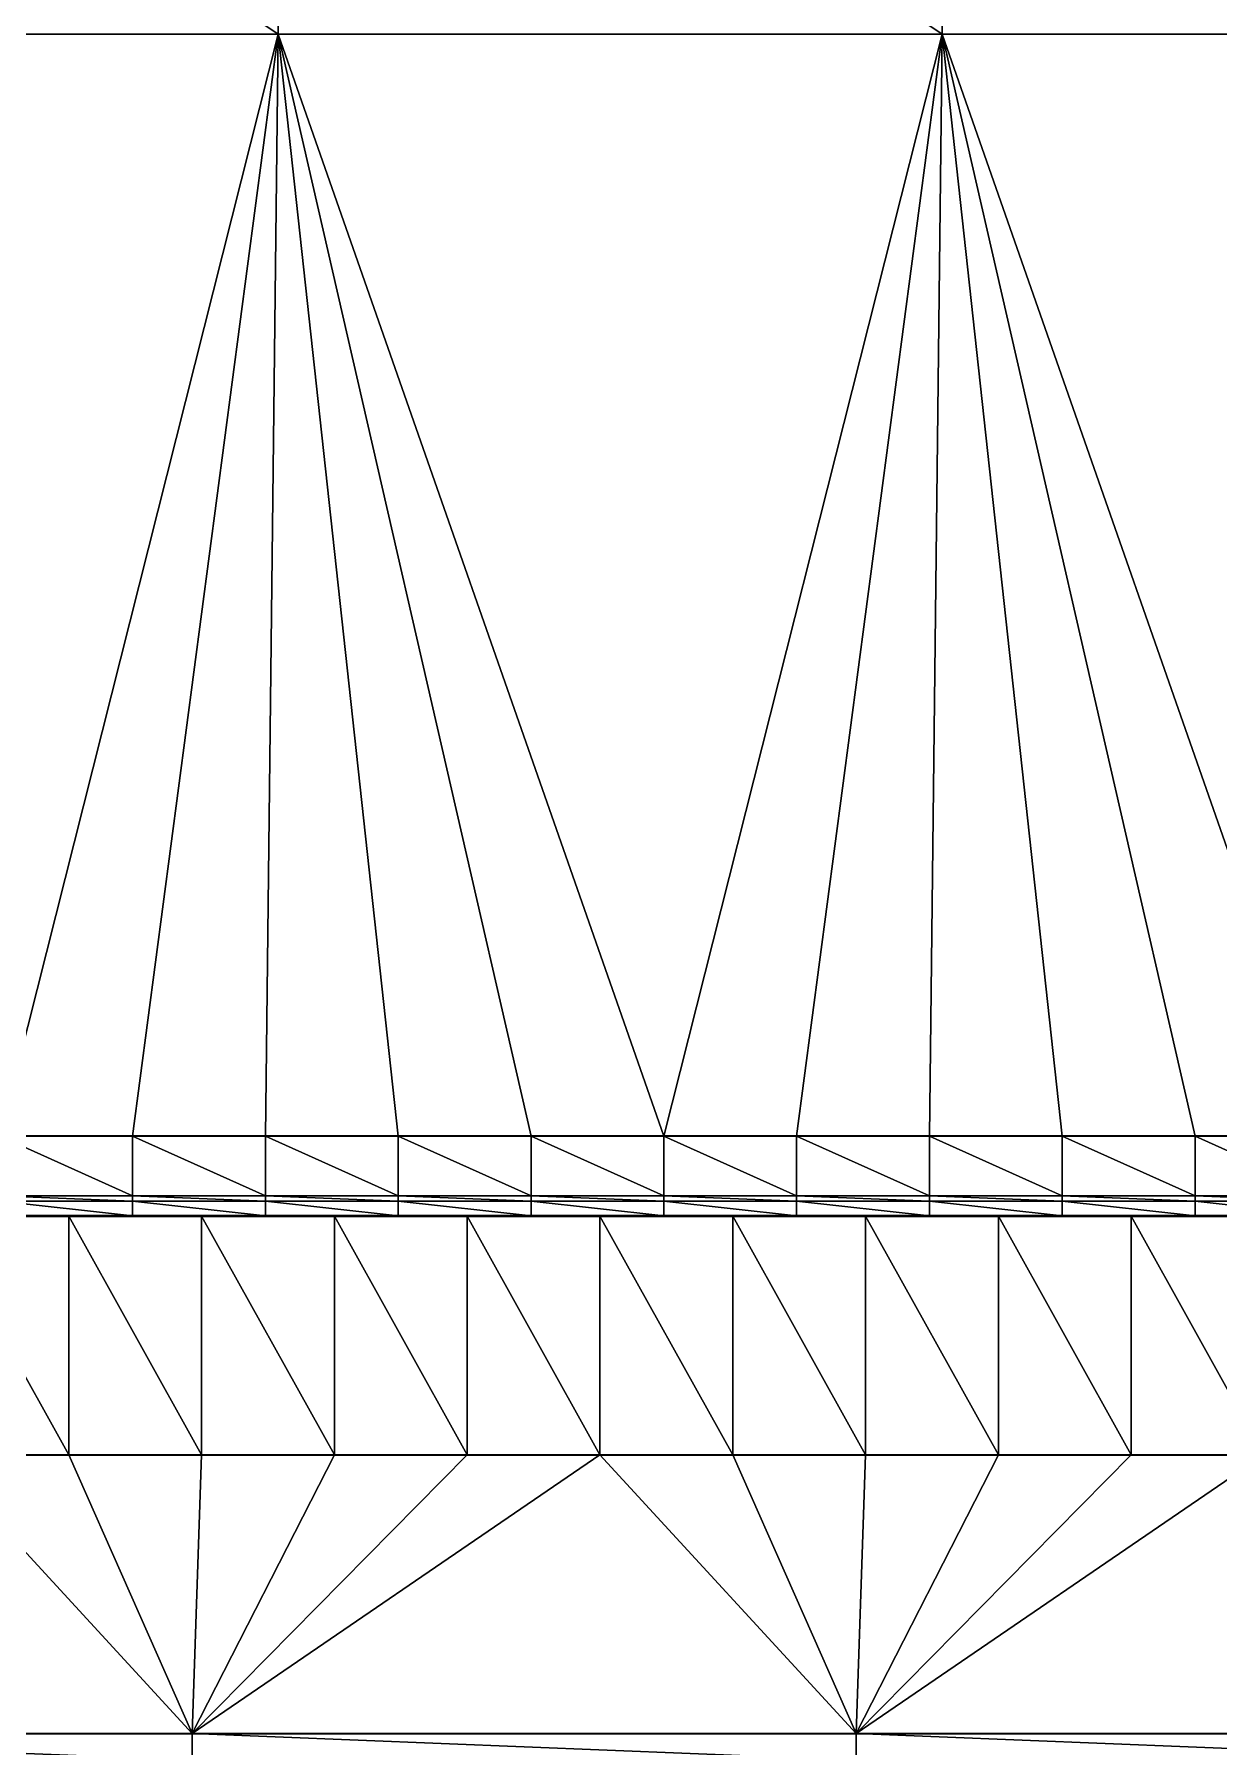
# Model space of a CAD drawing. Header units: metres. Extents: x 246428 to 246884, y 7418966 to 7419490.
# Drawn here: x 246698.17 to 246707.09, y 7419367.3 to 7419380.21 of the extents above; entities that cross this region are included whole.
import ezdxf

# ---------------------------------------------------------------- set-up
doc = ezdxf.new("R2010")
doc.units = ezdxf.units.M
doc.linetypes.add('blank name', pattern=[0])
doc.linetypes.add('HIDDEN', pattern=[9.525, 6.35, -3.175])
doc.layers.add('_12D_UNMAPPED', color=7, linetype='Continuous')
doc.layers.add('GRADELINES', color=250, linetype='HIDDEN', lineweight=25)
doc.layers.add('MISC_PATHS', color=7, linetype='Continuous', lineweight=35)
for name, color, linetype, lineweight, true_color in [('KERB_BACK', 7, 'Continuous', 35, 0x5fd2ff), ('KERB_LINE', 7, 'Continuous', 18, 0xb9b9b9), ('KERB_LIP', 7, 'Continuous', 35, 0x5fd2ff), ('KERB_TOP', 7, 'Continuous', 18, 0xb9b9b9)]:
    doc.layers.add(name, color=color, linetype=linetype, lineweight=lineweight, true_color=true_color)

msp = doc.modelspace()

# ---------------------------------------------------------------- linework, layer by layer
at = {"layer": '_12D_UNMAPPED', "color": 3, "linetype": 'blank name', "lineweight": 0}
for points in [[(246700.008, 7419380.205, 34.861), (246695.008, 7419380.205, 34.77), (246695.008, 7419383.555, 34.804)], [(246700.008, 7419383.555, 34.895), (246700.008, 7419380.205, 34.861), (246695.008, 7419383.555, 34.804)], [(246705.008, 7419380.205, 34.953), (246700.008, 7419380.205, 34.861), (246700.008, 7419383.555, 34.895)], [(246705.008, 7419383.555, 34.986), (246705.008, 7419380.205, 34.953), (246700.008, 7419383.555, 34.895)], [(246710.008, 7419380.205, 35.044), (246705.008, 7419380.205, 34.953), (246705.008, 7419383.555, 34.986)], [(246710.008, 7419383.555, 35.077), (246710.008, 7419380.205, 35.044), (246705.008, 7419383.555, 34.986)], [(246700.008, 7419380.205, 34.861), (246697.911, 7419371.905, 34.74), (246695.008, 7419380.205, 34.77)], [(246697.911, 7419371.905, 34.74), (246700.008, 7419380.205, 34.861), (246698.911, 7419371.905, 34.758)], [(246700.008, 7419380.205, 34.861), (246699.911, 7419371.905, 34.777), (246698.911, 7419371.905, 34.758)], [(246700.008, 7419380.205, 34.861), (246700.911, 7419371.905, 34.795), (246699.911, 7419371.905, 34.777)], [(246700.008, 7419380.205, 34.861), (246702.911, 7419371.905, 34.831), (246701.911, 7419371.905, 34.813)], [(246700.008, 7419380.205, 34.861), (246701.911, 7419371.905, 34.813), (246700.911, 7419371.905, 34.795)], [(246702.911, 7419371.905, 34.831), (246700.008, 7419380.205, 34.861), (246705.008, 7419380.205, 34.953)], [(246703.911, 7419371.905, 34.85), (246702.911, 7419371.905, 34.831), (246705.008, 7419380.205, 34.953)], [(246704.911, 7419371.905, 34.868), (246703.911, 7419371.905, 34.85), (246705.008, 7419380.205, 34.953)], [(246705.911, 7419371.905, 34.886), (246704.911, 7419371.905, 34.868), (246705.008, 7419380.205, 34.953)], [(246707.911, 7419371.905, 34.923), (246706.911, 7419371.905, 34.904), (246705.008, 7419380.205, 34.953)], [(246706.911, 7419371.905, 34.904), (246705.911, 7419371.905, 34.886), (246705.008, 7419380.205, 34.953)], [(246707.911, 7419371.905, 34.923), (246705.008, 7419380.205, 34.953), (246710.008, 7419380.205, 35.044)], [(246697.911, 7419371.455, 34.715), (246697.911, 7419371.905, 34.74), (246698.911, 7419371.455, 34.733)], [(246698.911, 7419371.455, 34.733), (246697.911, 7419371.905, 34.74), (246698.911, 7419371.905, 34.758)], [(246698.911, 7419371.905, 34.758), (246699.911, 7419371.905, 34.777), (246699.911, 7419371.455, 34.752)], [(246698.911, 7419371.455, 34.733), (246698.911, 7419371.905, 34.758), (246699.911, 7419371.455, 34.752)], [(246699.911, 7419371.905, 34.777), (246700.911, 7419371.905, 34.795), (246700.911, 7419371.455, 34.77)], [(246699.911, 7419371.455, 34.752), (246699.911, 7419371.905, 34.777), (246700.911, 7419371.455, 34.77)], [(246700.911, 7419371.905, 34.795), (246701.911, 7419371.905, 34.813), (246701.911, 7419371.455, 34.788)], [(246700.911, 7419371.455, 34.77), (246700.911, 7419371.905, 34.795), (246701.911, 7419371.455, 34.788)], [(246701.911, 7419371.905, 34.813), (246702.911, 7419371.905, 34.831), (246702.911, 7419371.455, 34.806)], [(246701.911, 7419371.455, 34.788), (246701.911, 7419371.905, 34.813), (246702.911, 7419371.455, 34.806)], [(246702.911, 7419371.905, 34.831), (246703.911, 7419371.905, 34.85), (246703.911, 7419371.455, 34.825)], [(246702.911, 7419371.455, 34.806), (246702.911, 7419371.905, 34.831), (246703.911, 7419371.455, 34.825)], [(246703.911, 7419371.905, 34.85), (246704.911, 7419371.905, 34.868), (246704.911, 7419371.455, 34.843)], [(246703.911, 7419371.455, 34.825), (246703.911, 7419371.905, 34.85), (246704.911, 7419371.455, 34.843)], [(246704.911, 7419371.905, 34.868), (246705.911, 7419371.905, 34.886), (246705.911, 7419371.455, 34.861)], [(246704.911, 7419371.455, 34.843), (246704.911, 7419371.905, 34.868), (246705.911, 7419371.455, 34.861)], [(246705.911, 7419371.905, 34.886), (246706.911, 7419371.905, 34.904), (246706.911, 7419371.455, 34.879)], [(246705.911, 7419371.455, 34.861), (246705.911, 7419371.905, 34.886), (246706.911, 7419371.455, 34.879)], [(246706.911, 7419371.905, 34.904), (246707.911, 7419371.905, 34.923), (246707.911, 7419371.455, 34.898)], [(246706.911, 7419371.455, 34.879), (246706.911, 7419371.905, 34.904), (246707.911, 7419371.455, 34.898)], [(246697.911, 7419371.415, 34.715), (246697.911, 7419371.455, 34.715), (246698.911, 7419371.415, 34.733)], [(246698.911, 7419371.415, 34.733), (246697.911, 7419371.455, 34.715), (246698.911, 7419371.455, 34.733)], [(246698.911, 7419371.455, 34.733), (246699.911, 7419371.455, 34.752), (246699.911, 7419371.415, 34.752)], [(246698.911, 7419371.415, 34.733), (246698.911, 7419371.455, 34.733), (246699.911, 7419371.415, 34.752)], [(246699.911, 7419371.415, 34.752), (246699.911, 7419371.455, 34.752), (246700.911, 7419371.415, 34.77)], [(246699.911, 7419371.455, 34.752), (246700.911, 7419371.455, 34.77), (246700.911, 7419371.415, 34.77)], [(246700.911, 7419371.455, 34.77), (246701.911, 7419371.455, 34.788), (246701.911, 7419371.415, 34.788)], [(246700.911, 7419371.415, 34.77), (246700.911, 7419371.455, 34.77), (246701.911, 7419371.415, 34.788)], [(246701.911, 7419371.455, 34.788), (246702.911, 7419371.455, 34.806), (246702.911, 7419371.415, 34.806)], [(246701.911, 7419371.415, 34.788), (246701.911, 7419371.455, 34.788), (246702.911, 7419371.415, 34.806)], [(246702.911, 7419371.455, 34.806), (246703.911, 7419371.455, 34.825), (246703.911, 7419371.415, 34.825)], [(246702.911, 7419371.415, 34.806), (246702.911, 7419371.455, 34.806), (246703.911, 7419371.415, 34.825)], [(246703.911, 7419371.455, 34.825), (246704.911, 7419371.455, 34.843), (246704.911, 7419371.415, 34.843)], [(246703.911, 7419371.415, 34.825), (246703.911, 7419371.455, 34.825), (246704.911, 7419371.415, 34.843)], [(246704.911, 7419371.455, 34.843), (246705.911, 7419371.455, 34.861), (246705.911, 7419371.415, 34.861)], [(246704.911, 7419371.415, 34.843), (246704.911, 7419371.455, 34.843), (246705.911, 7419371.415, 34.861)], [(246705.911, 7419371.455, 34.861), (246706.911, 7419371.455, 34.879), (246706.911, 7419371.415, 34.879)], [(246705.911, 7419371.415, 34.861), (246705.911, 7419371.455, 34.861), (246706.911, 7419371.415, 34.879)], [(246706.911, 7419371.455, 34.879), (246707.911, 7419371.455, 34.898), (246707.911, 7419371.415, 34.898)], [(246706.911, 7419371.415, 34.879), (246706.911, 7419371.455, 34.879), (246707.911, 7419371.415, 34.898)], [(246697.43, 7419371.303, 34.707), (246697.911, 7419371.305, 34.715), (246698.43, 7419371.303, 34.726)], [(246697.43, 7419369.503, 34.725), (246697.43, 7419371.303, 34.707), (246698.43, 7419369.503, 34.744)], [(246697.43, 7419371.303, 34.707), (246698.43, 7419371.303, 34.726), (246698.43, 7419369.503, 34.744)], [(246697.911, 7419371.305, 34.715), (246697.911, 7419371.415, 34.715), (246698.911, 7419371.305, 34.733)], [(246698.911, 7419371.305, 34.733), (246697.911, 7419371.415, 34.715), (246698.911, 7419371.415, 34.733)], [(246698.43, 7419371.303, 34.726), (246697.911, 7419371.305, 34.715), (246698.911, 7419371.305, 34.733)], [(246699.43, 7419371.303, 34.744), (246698.43, 7419371.303, 34.726), (246698.911, 7419371.305, 34.733)], [(246698.43, 7419371.303, 34.726), (246699.43, 7419371.303, 34.744), (246699.43, 7419369.503, 34.762)], [(246698.43, 7419369.503, 34.744), (246698.43, 7419371.303, 34.726), (246699.43, 7419369.503, 34.762)], [(246698.911, 7419371.305, 34.733), (246698.911, 7419371.415, 34.733), (246699.911, 7419371.305, 34.752)], [(246698.911, 7419371.415, 34.733), (246699.911, 7419371.415, 34.752), (246699.911, 7419371.305, 34.752)], [(246698.911, 7419371.305, 34.733), (246699.911, 7419371.305, 34.752), (246699.43, 7419371.303, 34.744)], [(246699.43, 7419371.303, 34.744), (246699.911, 7419371.305, 34.752), (246700.43, 7419371.303, 34.762)], [(246699.43, 7419371.303, 34.744), (246700.43, 7419371.303, 34.762), (246700.43, 7419369.503, 34.78)], [(246699.43, 7419369.503, 34.762), (246699.43, 7419371.303, 34.744), (246700.43, 7419369.503, 34.78)], [(246699.911, 7419371.305, 34.752), (246699.911, 7419371.415, 34.752), (246700.911, 7419371.305, 34.77)], [(246699.911, 7419371.415, 34.752), (246700.911, 7419371.415, 34.77), (246700.911, 7419371.305, 34.77)], [(246699.911, 7419371.305, 34.752), (246700.911, 7419371.305, 34.77), (246700.43, 7419371.303, 34.762)], [(246700.43, 7419371.303, 34.762), (246700.911, 7419371.305, 34.77), (246701.43, 7419371.303, 34.78)], [(246700.43, 7419369.503, 34.78), (246700.43, 7419371.303, 34.762), (246701.43, 7419369.503, 34.798)], [(246700.43, 7419371.303, 34.762), (246701.43, 7419371.303, 34.78), (246701.43, 7419369.503, 34.798)], [(246700.911, 7419371.305, 34.77), (246700.911, 7419371.415, 34.77), (246701.911, 7419371.305, 34.788)], [(246700.911, 7419371.415, 34.77), (246701.911, 7419371.415, 34.788), (246701.911, 7419371.305, 34.788)], [(246700.911, 7419371.305, 34.77), (246701.911, 7419371.305, 34.788), (246701.43, 7419371.303, 34.78)], [(246701.43, 7419371.303, 34.78), (246701.911, 7419371.305, 34.788), (246702.43, 7419371.303, 34.798)], [(246701.43, 7419371.303, 34.78), (246702.43, 7419371.303, 34.798), (246702.43, 7419369.503, 34.816)], [(246701.43, 7419369.503, 34.798), (246701.43, 7419371.303, 34.78), (246702.43, 7419369.503, 34.816)], [(246701.911, 7419371.305, 34.788), (246701.911, 7419371.415, 34.788), (246702.911, 7419371.305, 34.806)], [(246701.911, 7419371.415, 34.788), (246702.911, 7419371.415, 34.806), (246702.911, 7419371.305, 34.806)], [(246701.911, 7419371.305, 34.788), (246702.911, 7419371.305, 34.806), (246702.43, 7419371.303, 34.798)], [(246702.43, 7419371.303, 34.798), (246702.911, 7419371.305, 34.806), (246703.43, 7419371.303, 34.816)], [(246702.43, 7419369.503, 34.816), (246702.43, 7419371.303, 34.798), (246703.43, 7419369.503, 34.834)], [(246702.43, 7419371.303, 34.798), (246703.43, 7419371.303, 34.816), (246703.43, 7419369.503, 34.834)], [(246702.911, 7419371.305, 34.806), (246702.911, 7419371.415, 34.806), (246703.911, 7419371.305, 34.825)], [(246702.911, 7419371.415, 34.806), (246703.911, 7419371.415, 34.825), (246703.911, 7419371.305, 34.825)], [(246702.911, 7419371.305, 34.806), (246703.911, 7419371.305, 34.825), (246703.43, 7419371.303, 34.816)], [(246703.43, 7419371.303, 34.816), (246703.911, 7419371.305, 34.825), (246704.43, 7419371.303, 34.835)], [(246703.43, 7419371.303, 34.816), (246704.43, 7419371.303, 34.835), (246704.43, 7419369.503, 34.853)], [(246703.43, 7419369.503, 34.834), (246703.43, 7419371.303, 34.816), (246704.43, 7419369.503, 34.853)], [(246703.911, 7419371.305, 34.825), (246703.911, 7419371.415, 34.825), (246704.911, 7419371.305, 34.843)], [(246703.911, 7419371.415, 34.825), (246704.911, 7419371.415, 34.843), (246704.911, 7419371.305, 34.843)], [(246703.911, 7419371.305, 34.825), (246704.911, 7419371.305, 34.843), (246704.43, 7419371.303, 34.835)], [(246704.43, 7419371.303, 34.835), (246704.911, 7419371.305, 34.843), (246705.43, 7419371.303, 34.853)], [(246704.43, 7419371.303, 34.835), (246705.43, 7419371.303, 34.853), (246705.43, 7419369.503, 34.871)], [(246704.43, 7419369.503, 34.853), (246704.43, 7419371.303, 34.835), (246705.43, 7419369.503, 34.871)], [(246704.911, 7419371.305, 34.843), (246704.911, 7419371.415, 34.843), (246705.911, 7419371.305, 34.861)], [(246704.911, 7419371.415, 34.843), (246705.911, 7419371.415, 34.861), (246705.911, 7419371.305, 34.861)], [(246704.911, 7419371.305, 34.843), (246705.911, 7419371.305, 34.861), (246705.43, 7419371.303, 34.853)], [(246705.43, 7419371.303, 34.853), (246705.911, 7419371.305, 34.861), (246706.43, 7419371.303, 34.871)], [(246705.43, 7419371.303, 34.853), (246706.43, 7419371.303, 34.871), (246706.43, 7419369.503, 34.889)], [(246705.43, 7419369.503, 34.871), (246705.43, 7419371.303, 34.853), (246706.43, 7419369.503, 34.889)], [(246705.911, 7419371.305, 34.861), (246705.911, 7419371.415, 34.861), (246706.911, 7419371.305, 34.879)], [(246705.911, 7419371.415, 34.861), (246706.911, 7419371.415, 34.879), (246706.911, 7419371.305, 34.879)], [(246705.911, 7419371.305, 34.861), (246706.911, 7419371.305, 34.879), (246706.43, 7419371.303, 34.871)], [(246706.43, 7419371.303, 34.871), (246706.911, 7419371.305, 34.879), (246707.43, 7419371.303, 34.889)], [(246706.43, 7419371.303, 34.871), (246707.43, 7419371.303, 34.889), (246707.43, 7419369.503, 34.907)], [(246706.43, 7419369.503, 34.889), (246706.43, 7419371.303, 34.871), (246707.43, 7419369.503, 34.907)], [(246706.911, 7419371.305, 34.879), (246706.911, 7419371.415, 34.879), (246707.911, 7419371.305, 34.898)], [(246706.911, 7419371.415, 34.879), (246707.911, 7419371.415, 34.898), (246707.911, 7419371.305, 34.898)], [(246706.911, 7419371.305, 34.879), (246707.911, 7419371.305, 34.898), (246707.43, 7419371.303, 34.889)], [(246699.359, 7419367.405, 34.885), (246694.359, 7419367.405, 34.85), (246697.43, 7419369.503, 34.725)], [(246697.43, 7419369.503, 34.725), (246698.43, 7419369.503, 34.744), (246699.359, 7419367.405, 34.885)], [(246699.359, 7419367.405, 34.885), (246698.43, 7419369.503, 34.744), (246699.43, 7419369.503, 34.762)], [(246699.359, 7419367.405, 34.885), (246699.43, 7419369.503, 34.762), (246700.43, 7419369.503, 34.78)], [(246699.359, 7419367.405, 34.885), (246700.43, 7419369.503, 34.78), (246701.43, 7419369.503, 34.798)], [(246704.359, 7419367.405, 34.921), (246699.359, 7419367.405, 34.885), (246702.43, 7419369.503, 34.816)], [(246702.43, 7419369.503, 34.816), (246699.359, 7419367.405, 34.885), (246701.43, 7419369.503, 34.798)], [(246704.359, 7419367.405, 34.921), (246702.43, 7419369.503, 34.816), (246703.43, 7419369.503, 34.834)], [(246704.359, 7419367.405, 34.921), (246703.43, 7419369.503, 34.834), (246704.43, 7419369.503, 34.853)], [(246704.359, 7419367.405, 34.921), (246705.43, 7419369.503, 34.871), (246706.43, 7419369.503, 34.889)], [(246709.359, 7419367.405, 34.956), (246704.359, 7419367.405, 34.921), (246707.43, 7419369.503, 34.907)], [(246704.359, 7419367.405, 34.921), (246704.43, 7419369.503, 34.853), (246705.43, 7419369.503, 34.871)], [(246707.43, 7419369.503, 34.907), (246704.359, 7419367.405, 34.921), (246706.43, 7419369.503, 34.889)], [(246699.359, 7419367.205, 34.885), (246694.359, 7419367.405, 34.85), (246699.359, 7419367.405, 34.885)], [(246699.359, 7419367.205, 34.885), (246694.359, 7419367.205, 34.85), (246694.359, 7419367.405, 34.85)], [(246704.359, 7419367.205, 34.921), (246699.359, 7419367.205, 34.885), (246699.359, 7419367.405, 34.885)], [(246704.359, 7419367.405, 34.921), (246704.359, 7419367.205, 34.921), (246699.359, 7419367.405, 34.885)], [(246709.359, 7419367.205, 34.956), (246704.359, 7419367.205, 34.921), (246704.359, 7419367.405, 34.921)], [(246709.359, 7419367.405, 34.956), (246709.359, 7419367.205, 34.956), (246704.359, 7419367.405, 34.921)]]:
    msp.add_3dface(points, dxfattribs=at)
at = {"layer": 'GRADELINES'}
msp.add_polyline3d([(246695.008, 7419380.205, 34.77), (246700.008, 7419380.205, 34.861), (246705.008, 7419380.205, 34.953), (246710.008, 7419380.205, 35.044), (246715.008, 7419380.205, 35.135), (246716.008, 7419380.205, 35.153), (246716.008, 7419380.205, 35.153), (246718.629, 7419380.205, 35.201), (246718.629, 7419380.205, 35.201), (246720.008, 7419380.205, 35.226), (246725.008, 7419380.205, 35.318), (246730.008, 7419380.205, 35.409), (246735.008, 7419380.205, 35.5), (246739.696, 7419380.205, 35.586), (246740.008, 7419380.205, 35.591), (246745.008, 7419380.205, 35.681), (246750.008, 7419380.205, 35.771), (246751.029, 7419380.205, 35.79), (246751.03, 7419380.205, 35.79), (246753.279, 7419380.205, 35.83), (246753.341, 7419380.205, 35.831)], dxfattribs=at)
at = {"layer": 'KERB_BACK'}
for points in [[(246707.911, 7419371.305, 34.898), (246706.911, 7419371.305, 34.879), (246705.911, 7419371.305, 34.861), (246704.911, 7419371.305, 34.843), (246703.911, 7419371.305, 34.825), (246702.911, 7419371.305, 34.806), (246701.911, 7419371.305, 34.788), (246700.911, 7419371.305, 34.77), (246699.911, 7419371.305, 34.752), (246698.911, 7419371.305, 34.733), (246697.911, 7419371.305, 34.715)], [(246634.359, 7419367.405, 34.426), (246639.359, 7419367.405, 34.461), (246644.359, 7419367.405, 34.497), (246649.359, 7419367.405, 34.532), (246654.359, 7419367.405, 34.567), (246659.359, 7419367.405, 34.603), (246664.359, 7419367.405, 34.638), (246669.359, 7419367.405, 34.673), (246672.065, 7419367.405, 34.692), (246672.065, 7419367.405, 34.692), (246674.359, 7419367.405, 34.709), (246679.359, 7419367.405, 34.744), (246684.359, 7419367.405, 34.779), (246689.359, 7419367.405, 34.815), (246694.359, 7419367.405, 34.85), (246699.359, 7419367.405, 34.885), (246704.359, 7419367.405, 34.921), (246709.359, 7419367.405, 34.956), (246714.359, 7419367.405, 34.991), (246715.767, 7419367.405, 35.001), (246715.767, 7419367.405, 35.001)]]:
    msp.add_polyline3d(points, dxfattribs=at)
at = {"layer": 'KERB_LINE'}
msp.add_polyline3d([(246707.911, 7419371.455, 34.898), (246706.911, 7419371.455, 34.879), (246705.911, 7419371.455, 34.861), (246704.911, 7419371.455, 34.843), (246703.911, 7419371.455, 34.825), (246702.911, 7419371.455, 34.806), (246701.911, 7419371.455, 34.788), (246700.911, 7419371.455, 34.77), (246699.911, 7419371.455, 34.752), (246698.911, 7419371.455, 34.733), (246697.911, 7419371.455, 34.715)], dxfattribs=at)
at = {"layer": 'KERB_LIP'}
msp.add_polyline3d([(246707.911, 7419371.905, 34.923), (246706.911, 7419371.905, 34.904), (246705.911, 7419371.905, 34.886), (246704.911, 7419371.905, 34.868), (246703.911, 7419371.905, 34.85), (246702.911, 7419371.905, 34.831), (246701.911, 7419371.905, 34.813), (246700.911, 7419371.905, 34.795), (246699.911, 7419371.905, 34.777), (246698.911, 7419371.905, 34.758), (246697.911, 7419371.905, 34.74)], dxfattribs=at)
at = {"layer": 'KERB_TOP'}
msp.add_polyline3d([(246707.911, 7419371.415, 34.898), (246706.911, 7419371.415, 34.879), (246705.911, 7419371.415, 34.861), (246704.911, 7419371.415, 34.843), (246703.911, 7419371.415, 34.825), (246702.911, 7419371.415, 34.806), (246701.911, 7419371.415, 34.788), (246700.911, 7419371.415, 34.77), (246699.911, 7419371.415, 34.752), (246698.911, 7419371.415, 34.733), (246697.911, 7419371.415, 34.715)], dxfattribs=at)
at = {"layer": 'MISC_PATHS'}
for points in [[(246697.43, 7419371.303, 34.707), (246698.43, 7419371.303, 34.726), (246699.43, 7419371.303, 34.744), (246700.43, 7419371.303, 34.762), (246701.43, 7419371.303, 34.78), (246702.43, 7419371.303, 34.798), (246703.43, 7419371.303, 34.816), (246704.43, 7419371.303, 34.835), (246705.43, 7419371.303, 34.853), (246706.43, 7419371.303, 34.871), (246707.43, 7419371.303, 34.889), (246708.43, 7419371.303, 34.907), (246709.43, 7419371.303, 34.925), (246710.43, 7419371.303, 34.943), (246711.03, 7419371.303, 34.954), (246711.43, 7419371.303, 34.975), (246712.43, 7419371.303, 35.026), (246713.43, 7419371.303, 35.077), (246714.43, 7419371.303, 35.128), (246715.43, 7419371.303, 35.179), (246716.43, 7419371.303, 35.23), (246716.629, 7419371.303, 35.24)], [(246697.43, 7419369.503, 34.725), (246698.43, 7419369.503, 34.744), (246699.43, 7419369.503, 34.762), (246700.43, 7419369.503, 34.78), (246701.43, 7419369.503, 34.798), (246702.43, 7419369.503, 34.816), (246703.43, 7419369.503, 34.834), (246704.43, 7419369.503, 34.853), (246705.43, 7419369.503, 34.871), (246706.43, 7419369.503, 34.889), (246707.43, 7419369.503, 34.907), (246708.43, 7419369.503, 34.925), (246709.43, 7419369.503, 34.943), (246710.43, 7419369.503, 34.961), (246711.03, 7419369.503, 34.972), (246711.43, 7419369.503, 34.993), (246712.43, 7419369.503, 35.044), (246713.43, 7419369.503, 35.095), (246714.43, 7419369.503, 35.146), (246715.43, 7419369.503, 35.197), (246716.43, 7419369.503, 35.248), (246716.629, 7419369.503, 35.258)]]:
    msp.add_polyline3d(points, dxfattribs=at)

doc.saveas('drawing.dxf')
